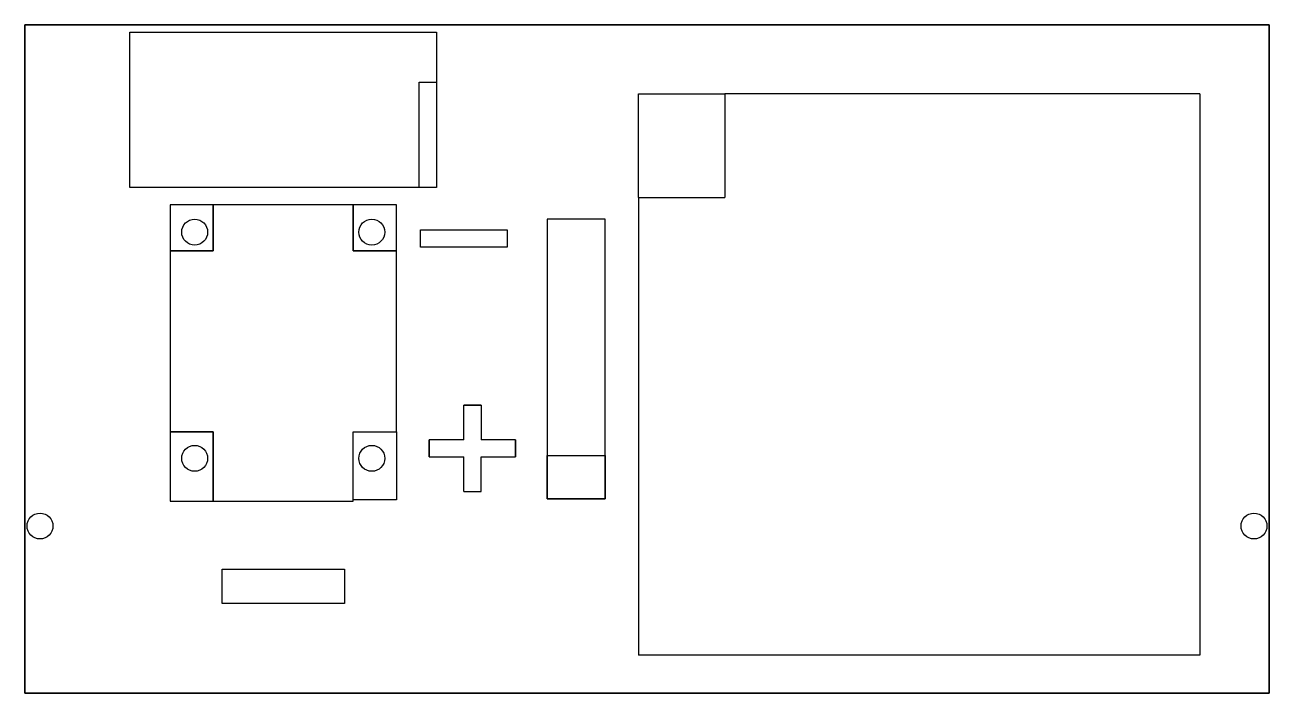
# Model space of a CAD drawing. Header units: millimetres. Extents: x -72 to 72, y -77 to 0.
import ezdxf

# ---------------------------------------------------------------- set-up
doc = ezdxf.new("R2010")
doc.units = ezdxf.units.MM
doc.layers.get('0').update_dxf_attribs({"linetype": 'CONTINUOUS'})

msp = doc.modelspace()

# ---------------------------------------------------------------- linework, layer by layer
for p, q in [((-1, -8), (9, -8)), ((-1, -20), (-1, -8)), ((64, -8), (9, -8)), ((9, -8), (9, -20)), ((64, -8), (64, -73)), ((-1, -20), (-1, -73)), ((-1, -20), (9, -20)), ((-21.2, -48.04), (-21.2, -44.04)), ((-19.2, -44.04), (-19.2, -48.04)), ((-25.2, -50.04), (-25.2, -48.04)), ((-21.2, -48.04), (-25.2, -48.04)), ((-25.2, -48.04), (-25.2, -50.04)), ((-15.2, -48.04), (-19.2, -48.04)), ((-15.2, -48.04), (-15.2, -50.04)), ((-15.2, -50.04), (-15.2, -48.04)), ((-25.2, -50.04), (-21.2, -50.04)), ((-21.2, -54.04), (-21.2, -50.04)), ((-19.2, -54.04), (-19.2, -50.04)), ((-19.2, -50.04), (-15.2, -50.04)), ((-21.2, -54.04), (-19.2, -54.04)), ((64, -73), (-1, -73))]:
    msp.add_line(p, q)
for points in [[(72, 0), (-72, 0), (-72, -77.39), (72, -77.39)], [(72, -77.39), (-72, -77.39), (-72, 0), (72, 0)], [(-24.35, -18.85), (-59.85, -18.85), (-59.85, -0.85), (-24.35, -0.85)], [(-24.35, -18.85), (-26.35, -18.85), (-26.35, -6.65), (-24.35, -6.65)], [(-34, -47.15), (-29, -47.15), (-29, -26.15), (-34, -26.15), (-34, -20.85), (-50.2, -20.85), (-55.2, -20.85), (-55.2, -26.15), (-55.2, -47.15), (-50.2, -47.15), (-50.2, -55.15), (-50.2, -47.15), (-55.2, -47.15), (-55.2, -55.15), (-50.2, -55.15), (-34, -55.15)], [(-50.2, -20.85), (-50.2, -26.15), (-55.2, -26.15), (-50.2, -26.15)], [(-34, -26.15), (-29, -26.15), (-29, -20.85), (-34, -20.85)], [(-4.85, -22.5), (-11.55, -22.5), (-11.55, -54.89), (-4.85, -54.89)], [(-16.2, -25.74), (-26.2, -25.74), (-26.2, -23.74), (-16.2, -23.74)], [(-21.2, -44.04), (-19.2, -44.04)], [(-29, -55), (-34, -55), (-34, -47.15), (-29, -47.15)], [(-4.85, -54.89), (-11.55, -54.89), (-11.55, -49.89), (-4.85, -49.89)], [(-4.85, -54.89), (-11.55, -54.89), (-11.55, -49.89), (-4.85, -49.89)], [(-35, -67.02), (-49.17, -67.02), (-49.17, -63.02), (-35, -63.02)]]:
    msp.add_lwpolyline(points, close=True)
for centre in [(-52.35, -24), (-31.85, -24), (-52.35, -50.2), (-31.85, -50.2), (-70.25, -58.04), (70.25, -58.04)]:
    msp.add_circle(centre, 1.5)

doc.saveas('drawing.dxf')
